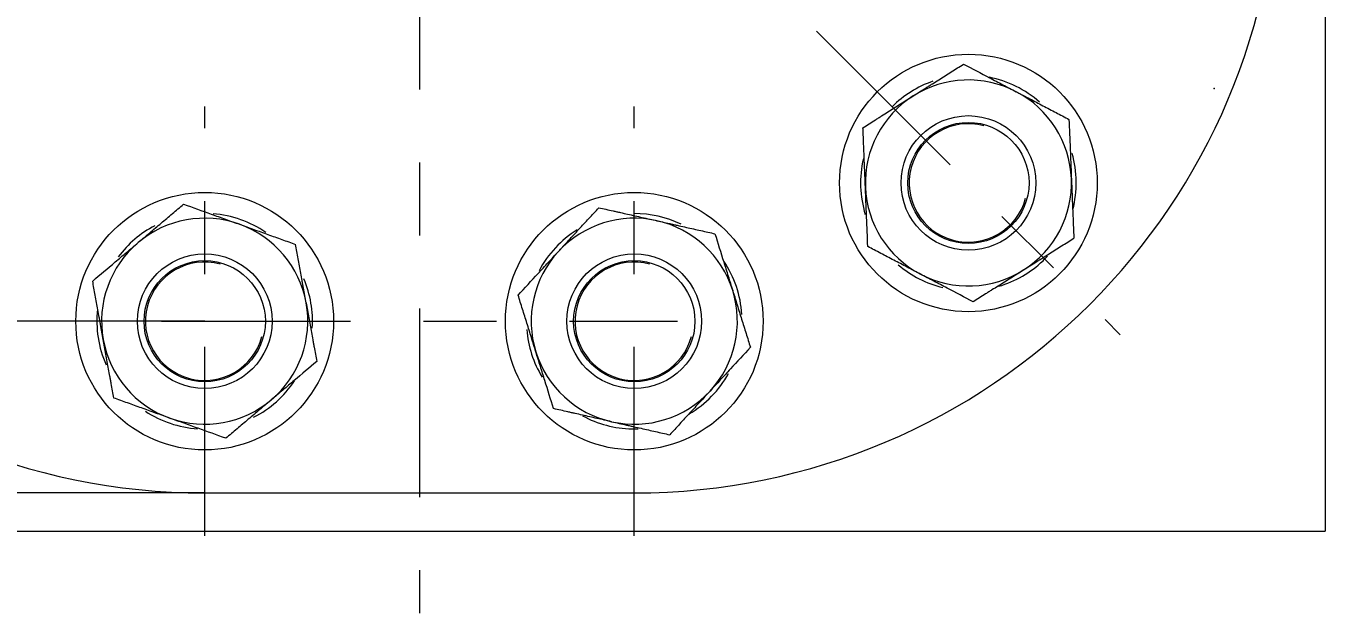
# Model space of a CAD drawing. Header units: millimetres. Extents: x 0 to 1675, y 0 to 1451.
# Drawn here: x 493.7 to 644.9, y 105.4 to 173.8 of the extents above; entities that cross this region are included whole.
import ezdxf

# ---------------------------------------------------------------- set-up
doc = ezdxf.new("R2010")
doc.units = ezdxf.units.MM
doc.header["$PDSIZE"] = -5
doc.linetypes.add('CENTER', pattern=[47.5, 22, -8.5, 8.5, -8.5])
doc.layers.add('171', color=7, linetype='Continuous', lineweight=18)
doc.layers.add('173', color=7, linetype='Continuous', lineweight=18)
doc.styles.add('宋体', font='')
doc.styles.get('宋体').set_extended_font_data('宋体')
doc.dimstyles.get("Standard").update_dxf_attribs({"dimtxt": 0.18, "dimasz": 0.18, "dimexe": 0.18, "dimexo": 0.0625, "dimgap": 0.09, "dimtad": 0, "dimtih": 1, "dimtoh": 1, "dimdec": 4, "dimzin": 0, "dimdsep": 46, "dimtxsty": 'Standard', "dimcen": 0.09, "dimdle": 0.36, "dimadec": 0, "dimazin": 0, "dimtfac": 1, "dimtdec": 4, "dimtofl": 0, "dimtmove": 0, "dimatfit": 3, "dimfxl": 1, "dimtolj": 1, "dimarcsym": 0})

# ---------------------------------------------------------------- blocks, each defined once
blk = doc.blocks.new('*X16')
at = {"layer": '171'}
for points in [[(404.59945, 261.36015), (401.932783, 261.36015), (403.266116, 269.36015)], [(401.932783, 127.36015), (404.59945, 127.36015), (403.266116, 119.36015)]]:
    blk.add_hatch(color=3, dxfattribs=at).paths.add_polyline_path(points, flags=0)
at = {"layer": '171', "color": 3, "linetype": 'Continuous', "lineweight": 18}
for p, q in [((514.530117, 269.36015), (399.266116, 269.36015)), ((403.266116, 261.36015), (403.266116, 127.36015)), ((514.530117, 119.36015), (399.266116, 119.36015))]:
    blk.add_line(p, q, dxfattribs=at)
at = {"layer": '171', "color": 3, "lineweight": 13, "insert": (394.166116, 187.67515), "char_height": 7, "width": 26.74860335, "attachment_point": 1, "rotation": 90, "style": '宋体'}
blk.add_mtext('150', dxfattribs=at)
blk = doc.blocks.new('*X17')
at = {"layer": '171'}
for points in [[(423.792135, 241.36015), (421.125469, 241.36015), (422.458802, 249.36015)], [(421.125469, 147.36015), (423.792135, 147.36015), (422.458802, 139.36015)]]:
    blk.add_hatch(color=3, dxfattribs=at).paths.add_polyline_path(points, flags=0)
at = {"layer": '171', "color": 3, "linetype": 'Continuous', "lineweight": 18}
for p, q in [((514.530117, 249.36015), (418.458802, 249.36015)), ((422.458802, 241.36015), (422.458802, 147.36015)), ((514.530117, 139.36015), (418.458802, 139.36015))]:
    blk.add_line(p, q, dxfattribs=at)
at = {"layer": '171', "color": 3, "lineweight": 13, "insert": (413.358802, 187.67515), "char_height": 7, "width": 26.74860335, "attachment_point": 1, "rotation": 90, "style": '宋体'}
blk.add_mtext('110', dxfattribs=at)

msp = doc.modelspace()

# ---------------------------------------------------------------- linework, layer by layer
at = {"layer": '171', "color": 1, "linetype": 'CENTER', "lineweight": 18}
for p, q in [((539.53012, 283.36015), (539.53012, 105.3602)), ((585.74332, 173.14695), (621.09866, 137.79161)), ((514.53012, 114.36015), (514.53012, 164.36015)), ((564.53012, 114.36015), (564.53012, 164.36015)), ((509.50357, 139.36015), (569.55666, 139.36015))]:
    msp.add_line(p, q, dxfattribs=at)
at = {"layer": '171', "color": 7, "linetype": 'Continuous', "lineweight": 18}
msp.add_line((514.53012, 119.36015), (564.53012, 119.36015), dxfattribs=at)
for centre, radius in [((603.42099, 155.46928), 15), ((603.42099, 155.46928), 7.841), ((603.42099, 155.46928), 7.0569), ((514.53012, 139.36015), 15), ((564.53012, 139.36015), 15), ((514.53012, 139.36015), 7.841), ((564.53012, 139.36015), 7.841), ((514.53012, 139.36015), 7.0569), ((564.53012, 139.36015), 7.0569)]:
    msp.add_circle(centre, radius, dxfattribs=at)
for centre, radius, start, end in [((514.53012, 194.36015), 75, 90, 270), ((564.53012, 194.36015), 75, 270, 90), ((603.42099, 155.46928), 12.55, 109.29896, 135.004889), ((603.42099, 155.46928), 12, 62.325897, 122.325897), ((603.42099, 155.46928), 12.55, 48.659471, 78.877903), ((603.42099, 155.46928), 12, 122.325897, 182.325897), ((603.42099, 155.46928), 12, 2.325897, 62.325897), ((603.42099, 155.46928), 12.55, 345.670633, 15.921923), ((603.42099, 155.46928), 12.55, 167.003131, 197.013463), ((603.42099, 155.46928), 12, 302.325897, 2.325897), ((603.42099, 155.46928), 12, 182.325897, 242.325897), ((514.53012, 139.36015), 12, 70.233627, 130.233627), ((514.53012, 139.36015), 12.55, 55.506992, 85.521432), ((564.53012, 139.36015), 12, 77.325897, 137.325897), ((564.53012, 139.36015), 12.55, 64.29896, 90.004889), ((514.53012, 139.36015), 12.55, 117.551072, 143.294163), ((514.53012, 139.36015), 12, 10.233627, 70.233627), ((564.53012, 139.36015), 12.55, 122.003131, 152.013463), ((564.53012, 139.36015), 12, 17.325897, 77.325897), ((514.53012, 139.36015), 12, 130.233627, 190.233627), ((564.53012, 139.36015), 12, 137.325897, 197.325897), ((564.53012, 139.36015), 12.55, 3.659471, 33.877903), ((603.42099, 155.46928), 12.55, 229.455288, 256.283867), ((603.42099, 155.46928), 12, 242.325897, 302.325897), ((603.42099, 155.46928), 12.55, 286.370867, 313.796367), ((514.53012, 139.36015), 12.55, 356.354287, 23.088549), ((564.53012, 139.36015), 12, 317.325897, 17.325897), ((514.53012, 139.36015), 12.55, 173.637168, 203.870652), ((514.53012, 139.36015), 12, 310.233627, 10.233627), ((564.53012, 139.36015), 12.55, 184.455288, 211.283867), ((514.53012, 139.36015), 12, 190.233627, 250.233627), ((564.53012, 139.36015), 12, 197.325897, 257.325897), ((564.53012, 139.36015), 12.55, 300.670633, 330.921923), ((514.53012, 139.36015), 12.55, 296.998966, 326.372703), ((514.53012, 139.36015), 12, 250.233627, 310.233627), ((564.53012, 139.36015), 12, 257.325897, 317.325897), ((514.53012, 139.36015), 12.55, 236.606707, 266.177584), ((564.53012, 139.36015), 12.55, 241.370867, 268.796367)]:
    msp.add_arc(centre, radius, start, end, dxfattribs=at)
at = {"layer": '171', "color": 3, "linetype": 'Continuous', "lineweight": 13}
for centre in [(603.42099, 155.46928), (514.53012, 139.36015), (564.53012, 139.36015)]:
    msp.add_arc(centre, 6.8985, 75, 345, dxfattribs=at)
at = {"layer": '171', "color": 7, "linetype": 'Continuous', "lineweight": 18}
for centre, major_axis, start_param, end_param in [((603.42099, 155.46928), (-8.9757, 8.77151), 3.109080157, 3.166777636), ((564.53012, 139.36015), (12.55, 0), 4.691381626, 4.749079112)]:
    msp.add_ellipse(centre, major_axis=major_axis, ratio=1, start_param=start_param, end_param=end_param, dxfattribs=at)
for points, knots in [([(597.00418, 165.60952), (597.49913, 165.92273), (597.99566, 166.23694), (598.55602, 166.59154), (598.61834, 166.63097), (598.74277, 166.70971), (598.92916, 166.82766), (599.36233, 167.10178), (599.73076, 167.33492), (600.46408, 167.79897), (600.94827, 168.10537), (601.90889, 168.71325), (602.38533, 169.01475), (602.85865, 169.31427)], [0, 0, 0, 0, 1.732050808, 1.732050808, 1.948557159, 1.948557159, 2.165063509, 2.598076211, 3.464101615, 3.464101615, 5.196152423, 5.196152423, 6.92820323, 6.92820323, 6.92820323, 6.92820323]), ([(602.85865, 169.31427), (603.86236, 168.78789), (604.8734, 168.25766), (606.40582, 167.45401), (606.91927, 167.18473), (607.95217, 166.64304), (608.47163, 166.37063), (608.99429, 166.09652)], [0, 0, 0, 0, 3.464101615, 3.464101615, 5.196152423, 5.196152423, 6.92820323, 6.92820323, 6.92820323, 6.92820323]), ([(591.14971, 161.90477), (591.6258, 162.20605), (592.10626, 162.51009), (592.71375, 162.89451), (592.83542, 162.9715), (593.07882, 163.12553), (593.44415, 163.35671), (593.81018, 163.58834), (594.54325, 164.05223), (595.03332, 164.36235), (596.01645, 164.98448), (596.50952, 165.2965), (597.00418, 165.60952)], [0, 0, 0, 0, 1.732050808, 1.732050808, 2.165063509, 2.165063509, 2.598076211, 3.464101615, 3.464101615, 5.196152423, 5.196152423, 6.92820323, 6.92820323, 6.92820323, 6.92820323]), ([(608.99429, 166.09652), (609.12447, 166.02825), (609.25485, 165.95988), (609.45071, 165.85716), (609.51602, 165.82291), (609.64647, 165.7545), (609.9723, 165.58362), (610.29672, 165.41348), (611.07275, 165.00651), (611.58664, 164.737), (612.60833, 164.20119), (613.11614, 163.93488), (614.12664, 163.40494), (614.62933, 163.14131), (615.12993, 162.87877)], [0, 0, 0, 0, 0.433012702, 0.433012702, 0.649519053, 0.649519053, 0.866025404, 1.732050808, 1.732050808, 3.464101615, 3.464101615, 5.196152423, 5.196152423, 6.92820323, 6.92820323, 6.92820323, 6.92820323]), ([(591.43088, 154.98228), (591.42491, 155.12915), (591.41894, 155.27624), (591.40996, 155.49723), (591.40697, 155.57092), (591.40099, 155.71809), (591.38606, 156.08571), (591.37119, 156.45174), (591.33563, 157.32728), (591.31208, 157.90707), (591.26526, 159.05979), (591.24199, 159.63272), (591.19568, 160.77281), (591.17265, 161.33997), (591.14971, 161.90477)], [0, 0, 0, 0, 0.433012702, 0.433012702, 0.649519053, 0.649519053, 0.866025404, 1.732050808, 1.732050808, 3.464101615, 3.464101615, 5.196152423, 5.196152423, 6.92820323, 6.92820323, 6.92820323, 6.92820323]), ([(615.12993, 162.87877), (615.17593, 161.74634), (615.22226, 160.60564), (615.29249, 158.87671), (615.31601, 158.29741), (615.36335, 157.13204), (615.38715, 156.54597), (615.4111, 155.95628)], [0, 0, 0, 0, 3.464101615, 3.464101615, 5.196152423, 5.196152423, 6.92820323, 6.92820323, 6.92820323, 6.92820323]), ([(615.4111, 155.95628), (615.41707, 155.80941), (615.42304, 155.66231), (615.43202, 155.44133), (615.43501, 155.36764), (615.44099, 155.22046), (615.45592, 154.85284), (615.47079, 154.48682), (615.50635, 153.61127), (615.5299, 153.03148), (615.57672, 151.87877), (615.59999, 151.30584), (615.6463, 150.16575), (615.66933, 149.59858), (615.69227, 149.03378)], [0, 0, 0, 0, 0.433012702, 0.433012702, 0.649519053, 0.649519053, 0.866025404, 1.732050808, 1.732050808, 3.464101615, 3.464101615, 5.196152423, 5.196152423, 6.92820323, 6.92820323, 6.92820323, 6.92820323]), ([(591.71205, 148.05978), (591.66605, 149.19221), (591.61972, 150.33291), (591.54949, 152.06185), (591.52597, 152.64115), (591.47863, 153.80651), (591.45483, 154.39258), (591.43088, 154.98228)], [0, 0, 0, 0, 3.464101615, 3.464101615, 5.196152423, 5.196152423, 6.92820323, 6.92820323, 6.92820323, 6.92820323]), ([(506.77925, 148.52116), (506.89146, 148.6161), (507.00385, 148.71119), (507.17269, 148.85404), (507.22899, 148.90167), (507.34144, 148.99681), (507.62232, 149.23446), (507.90198, 149.47107), (508.57094, 150.03706), (509.01393, 150.41185), (509.89465, 151.15701), (510.3324, 151.52738), (511.20348, 152.26438), (511.63682, 152.63101), (512.06836, 152.99612)], [0, 0, 0, 0, 0.433012702, 0.433012702, 0.649519053, 0.649519053, 0.866025404, 1.732050808, 1.732050808, 3.464101615, 3.464101615, 5.196152423, 5.196152423, 6.92820323, 6.92820323, 6.92820323, 6.92820323]), ([(512.06836, 152.99612), (513.13494, 152.61284), (514.20932, 152.22675), (515.83772, 151.64156), (516.38334, 151.44549), (517.48095, 151.05106), (518.03294, 150.85269), (518.58834, 150.6531)], [0, 0, 0, 0, 3.464101615, 3.464101615, 5.196152423, 5.196152423, 6.92820323, 6.92820323, 6.92820323, 6.92820323]), ([(555.70746, 147.49408), (555.8071, 147.60215), (555.90689, 147.71039), (556.0568, 147.87299), (556.10679, 147.92722), (556.20663, 148.03551), (556.45602, 148.30602), (556.70433, 148.57535), (557.29828, 149.2196), (557.6916, 149.64622), (558.47359, 150.49442), (558.86226, 150.916), (559.63568, 151.75491), (560.02044, 152.17224), (560.40359, 152.58784)], [0, 0, 0, 0, 0.433012702, 0.433012702, 0.649519053, 0.649519053, 0.866025404, 1.732050808, 1.732050808, 3.464101615, 3.464101615, 5.196152423, 5.196152423, 6.92820323, 6.92820323, 6.92820323, 6.92820323]), ([(560.40359, 152.58784), (560.95327, 152.46423), (561.508, 152.33948), (562.20939, 152.18174), (562.34987, 152.15015), (562.63089, 152.08695), (563.05268, 151.9921), (563.47529, 151.89706), (564.32167, 151.70672), (564.88749, 151.57948), (566.02258, 151.32421), (566.59187, 151.19619), (567.16298, 151.06776)], [0, 0, 0, 0, 1.732050808, 1.732050808, 2.165063509, 2.165063509, 2.598076211, 3.464101615, 3.464101615, 5.196152423, 5.196152423, 6.92820323, 6.92820323, 6.92820323, 6.92820323]), ([(518.58834, 150.6531), (518.72668, 150.60339), (518.86522, 150.55361), (519.07335, 150.47881), (519.14276, 150.45387), (519.28138, 150.40406), (519.62762, 150.27963), (519.97236, 150.15574), (520.797, 149.8594), (521.34308, 149.66316), (522.42877, 149.27301), (522.96839, 149.07909), (524.04219, 148.69321), (524.57637, 148.50125), (525.10833, 148.31008)], [0, 0, 0, 0, 0.433012702, 0.433012702, 0.649519053, 0.649519053, 0.866025404, 1.732050808, 1.732050808, 3.464101615, 3.464101615, 5.196152423, 5.196152423, 6.92820323, 6.92820323, 6.92820323, 6.92820323]), ([(567.16298, 151.06776), (567.73443, 150.93925), (568.30771, 150.81032), (568.95469, 150.66483), (569.02664, 150.64865), (569.1703, 150.61634), (569.3855, 150.56794), (569.88563, 150.45547), (570.311, 150.35981), (571.15767, 150.16941), (571.7167, 150.04369), (572.82581, 149.79427), (573.37589, 149.67057), (573.92237, 149.54767)], [0, 0, 0, 0, 1.732050808, 1.732050808, 1.948557159, 1.948557159, 2.165063509, 2.598076211, 3.464101615, 3.464101615, 5.196152423, 5.196152423, 6.92820323, 6.92820323, 6.92820323, 6.92820323]), ([(501.49014, 144.04619), (502.35537, 144.77823), (503.22692, 145.51563), (504.5479, 146.63328), (504.99052, 147.00776), (505.88091, 147.7611), (506.32869, 148.13995), (506.77925, 148.52116)], [0, 0, 0, 0, 3.464101615, 3.464101615, 5.196152423, 5.196152423, 6.92820323, 6.92820323, 6.92820323, 6.92820323]), ([(526.33921, 141.4921), (526.23515, 142.0685), (526.13076, 142.64676), (526.01295, 143.29934), (525.99984, 143.37192), (525.97368, 143.51682), (525.93449, 143.73389), (525.84342, 144.23835), (525.76596, 144.66741), (525.61178, 145.52142), (525.50998, 146.0853), (525.30802, 147.20402), (525.20785, 147.75887), (525.10833, 148.31008)], [0, 0, 0, 0, 1.732050808, 1.732050808, 1.948557159, 1.948557159, 2.165063509, 2.598076211, 3.464101615, 3.464101615, 5.196152423, 5.196152423, 6.92820323, 6.92820323, 6.92820323, 6.92820323]), ([(573.92237, 149.54767), (574.25989, 148.46573), (574.59988, 147.37589), (575.11519, 145.72404), (575.28785, 145.17057), (575.63519, 144.05717), (575.80987, 143.49723), (575.98563, 142.93383)], [0, 0, 0, 0, 3.464101615, 3.464101615, 5.196152423, 5.196152423, 6.92820323, 6.92820323, 6.92820323, 6.92820323]), ([(609.8378, 145.32903), (610.33275, 145.64224), (610.82928, 145.95645), (611.38965, 146.31105), (611.45196, 146.35049), (611.57639, 146.42923), (611.76278, 146.54718), (612.19596, 146.82129), (612.56438, 147.05443), (613.2977, 147.51848), (613.78189, 147.82488), (614.74252, 148.43277), (615.21896, 148.73426), (615.69227, 149.03378)], [0, 0, 0, 0, 1.732050808, 1.732050808, 1.948557159, 1.948557159, 2.165063509, 2.598076211, 3.464101615, 3.464101615, 5.196152423, 5.196152423, 6.92820323, 6.92820323, 6.92820323, 6.92820323]), ([(551.01134, 142.40032), (551.77956, 143.23359), (552.5534, 144.07295), (553.72629, 145.34515), (554.11928, 145.77141), (554.90984, 146.62892), (555.30742, 147.06017), (555.70746, 147.49408)], [0, 0, 0, 0, 3.464101615, 3.464101615, 5.196152423, 5.196152423, 6.92820323, 6.92820323, 6.92820323, 6.92820323]), ([(597.84769, 144.84203), (597.71751, 144.9103), (597.58713, 144.97868), (597.39127, 145.0814), (597.32596, 145.11565), (597.19551, 145.18406), (596.86968, 145.35494), (596.54525, 145.52508), (595.76923, 145.93205), (595.25534, 146.20155), (594.23365, 146.73736), (593.72584, 147.00367), (592.71534, 147.53362), (592.21265, 147.79725), (591.71205, 148.05978)], [0, 0, 0, 0, 0.433012702, 0.433012702, 0.649519053, 0.649519053, 0.866025404, 1.732050808, 1.732050808, 3.464101615, 3.464101615, 5.196152423, 5.196152423, 6.92820323, 6.92820323, 6.92820323, 6.92820323]), ([(609.8378, 145.32903), (609.34315, 145.01601), (608.85008, 144.70399), (607.86694, 144.08186), (607.37688, 143.77175), (606.64381, 143.30785), (606.27777, 143.07623), (605.91245, 142.84504), (605.66905, 142.69102), (605.54737, 142.61402), (604.93989, 142.2296), (604.45942, 141.92556), (603.98333, 141.62429)], [0, 0, 0, 0, 1.732050808, 1.732050808, 3.464101615, 3.464101615, 4.330127019, 4.763139721, 4.763139721, 5.196152423, 5.196152423, 6.92820323, 6.92820323, 6.92820323, 6.92820323]), ([(502.72102, 137.2282), (502.61696, 137.80461), (502.51256, 138.38286), (502.39475, 139.03544), (502.38165, 139.10802), (502.35549, 139.25293), (502.3163, 139.46999), (502.22523, 139.97446), (502.14777, 140.40351), (501.99359, 141.25753), (501.89179, 141.8214), (501.68982, 142.94012), (501.58965, 143.49497), (501.49014, 144.04619)], [0, 0, 0, 0, 1.732050808, 1.732050808, 1.948557159, 1.948557159, 2.165063509, 2.598076211, 3.464101615, 3.464101615, 5.196152423, 5.196152423, 6.92820323, 6.92820323, 6.92820323, 6.92820323]), ([(603.98333, 141.62429), (602.97962, 142.15067), (601.96858, 142.68089), (600.43616, 143.48455), (599.92271, 143.75382), (598.88981, 144.29551), (598.37035, 144.56793), (597.84769, 144.84203)], [0, 0, 0, 0, 3.464101615, 3.464101615, 5.196152423, 5.196152423, 6.92820323, 6.92820323, 6.92820323, 6.92820323]), ([(553.0746, 135.78647), (553.03083, 135.9268), (552.98698, 136.06734), (552.92112, 136.27846), (552.89916, 136.34887), (552.85529, 136.48948), (552.74572, 136.84071), (552.63663, 137.19042), (552.37567, 138.02692), (552.20286, 138.58086), (551.85929, 139.68218), (551.68853, 140.22957), (551.34872, 141.31883), (551.17968, 141.8607), (551.01134, 142.40032)], [0, 0, 0, 0, 0.433012702, 0.433012702, 0.649519053, 0.649519053, 0.866025404, 1.732050808, 1.732050808, 3.464101615, 3.464101615, 5.196152423, 5.196152423, 6.92820323, 6.92820323, 6.92820323, 6.92820323]), ([(575.98563, 142.93383), (576.02941, 142.7935), (576.07325, 142.65297), (576.13911, 142.44184), (576.16108, 142.37143), (576.20494, 142.23082), (576.31451, 141.87959), (576.42361, 141.52988), (576.68457, 140.69338), (576.85737, 140.13944), (577.20094, 139.03812), (577.37171, 138.49073), (577.71151, 137.40147), (577.88056, 136.8596), (578.0489, 136.31998)], [0, 0, 0, 0, 0.433012702, 0.433012702, 0.649519053, 0.649519053, 0.866025404, 1.732050808, 1.732050808, 3.464101615, 3.464101615, 5.196152423, 5.196152423, 6.92820323, 6.92820323, 6.92820323, 6.92820323]), ([(526.33921, 141.4921), (526.44321, 140.91603), (526.54688, 140.34181), (526.75358, 139.19688), (526.85661, 138.62616), (527.01074, 137.77244), (527.0877, 137.34617), (527.16451, 136.92072), (527.21568, 136.63726), (527.24126, 136.49556), (527.36898, 135.78809), (527.47, 135.22856), (527.5701, 134.67411)], [0, 0, 0, 0, 1.732050808, 1.732050808, 3.464101615, 3.464101615, 4.330127019, 4.763139721, 4.763139721, 5.196152423, 5.196152423, 6.92820323, 6.92820323, 6.92820323, 6.92820323]), ([(503.9519, 130.41022), (503.8518, 130.96466), (503.75079, 131.5242), (503.62307, 132.23167), (503.59748, 132.37336), (503.54631, 132.65682), (503.4695, 133.08227), (503.39254, 133.50855), (503.23842, 134.36227), (503.13538, 134.93298), (502.92868, 136.07792), (502.82502, 136.65214), (502.72102, 137.2282)], [0, 0, 0, 0, 1.732050808, 1.732050808, 2.165063509, 2.165063509, 2.598076211, 3.464101615, 3.464101615, 5.196152423, 5.196152423, 6.92820323, 6.92820323, 6.92820323, 6.92820323]), ([(578.0489, 136.31998), (577.28067, 135.48671), (576.50683, 134.64735), (575.33395, 133.37515), (574.94096, 132.94889), (574.15039, 132.09138), (573.75281, 131.66013), (573.35277, 131.22622)], [0, 0, 0, 0, 3.464101615, 3.464101615, 5.196152423, 5.196152423, 6.92820323, 6.92820323, 6.92820323, 6.92820323]), ([(527.5701, 134.67411), (526.70487, 133.94207), (525.83332, 133.20467), (524.51233, 132.08702), (524.06972, 131.71254), (523.17932, 130.9592), (522.73154, 130.58035), (522.28099, 130.19915)], [0, 0, 0, 0, 3.464101615, 3.464101615, 5.196152423, 5.196152423, 6.92820323, 6.92820323, 6.92820323, 6.92820323]), ([(555.13786, 129.17263), (554.80034, 130.25457), (554.46035, 131.34441), (553.94504, 132.99626), (553.77238, 133.54973), (553.42504, 134.66313), (553.25036, 135.22307), (553.0746, 135.78647)], [0, 0, 0, 0, 3.464101615, 3.464101615, 5.196152423, 5.196152423, 6.92820323, 6.92820323, 6.92820323, 6.92820323]), ([(510.47189, 128.0672), (510.33356, 128.11691), (510.19501, 128.1667), (509.98688, 128.24149), (509.91748, 128.26643), (509.77886, 128.31624), (509.43261, 128.44067), (509.08787, 128.56456), (508.26323, 128.8609), (507.71716, 129.05714), (506.63146, 129.44729), (506.09184, 129.64121), (505.01804, 130.02709), (504.48386, 130.21905), (503.9519, 130.41022)], [0, 0, 0, 0, 0.433012702, 0.433012702, 0.649519053, 0.649519053, 0.866025404, 1.732050808, 1.732050808, 3.464101615, 3.464101615, 5.196152423, 5.196152423, 6.92820323, 6.92820323, 6.92820323, 6.92820323]), ([(522.28099, 130.19915), (522.16877, 130.1042), (522.05638, 130.00911), (521.88754, 129.86626), (521.83124, 129.81863), (521.71879, 129.72349), (521.43791, 129.48584), (521.15825, 129.24923), (520.48929, 128.68324), (520.04631, 128.30845), (519.16558, 127.56329), (518.72783, 127.19292), (517.85675, 126.45592), (517.42341, 126.08929), (516.99188, 125.72418)], [0, 0, 0, 0, 0.433012702, 0.433012702, 0.649519053, 0.649519053, 0.866025404, 1.732050808, 1.732050808, 3.464101615, 3.464101615, 5.196152423, 5.196152423, 6.92820323, 6.92820323, 6.92820323, 6.92820323]), ([(573.35277, 131.22622), (573.25313, 131.11815), (573.15335, 131.00991), (573.00343, 130.84731), (572.95344, 130.79308), (572.8536, 130.68479), (572.60421, 130.41428), (572.35591, 130.14495), (571.76195, 129.5007), (571.36863, 129.07408), (570.58664, 128.22588), (570.19797, 127.8043), (569.42455, 126.96539), (569.0398, 126.54806), (568.65664, 126.13246)], [0, 0, 0, 0, 0.433012702, 0.433012702, 0.649519053, 0.649519053, 0.866025404, 1.732050808, 1.732050808, 3.464101615, 3.464101615, 5.196152423, 5.196152423, 6.92820323, 6.92820323, 6.92820323, 6.92820323]), ([(561.89725, 127.65254), (561.32614, 127.78098), (560.75686, 127.909), (559.62176, 128.16427), (559.05595, 128.29151), (558.20957, 128.48185), (557.78696, 128.57689), (557.36516, 128.67174), (557.08414, 128.73494), (556.94366, 128.76653), (556.24227, 128.92426), (555.68754, 129.04901), (555.13786, 129.17263)], [0, 0, 0, 0, 1.732050808, 1.732050808, 3.464101615, 3.464101615, 4.330127019, 4.763139721, 4.763139721, 5.196152423, 5.196152423, 6.92820323, 6.92820323, 6.92820323, 6.92820323]), ([(516.99188, 125.72418), (515.92529, 126.10747), (514.85092, 126.49355), (513.22251, 127.07874), (512.67689, 127.27481), (511.57929, 127.66924), (511.0273, 127.86761), (510.47189, 128.0672)], [0, 0, 0, 0, 3.464101615, 3.464101615, 5.196152423, 5.196152423, 6.92820323, 6.92820323, 6.92820323, 6.92820323]), ([(561.89725, 127.65254), (562.46871, 127.52403), (563.04199, 127.39511), (563.68896, 127.24962), (563.76092, 127.23344), (563.90458, 127.20113), (564.11978, 127.15273), (564.61991, 127.04026), (565.04527, 126.9446), (565.89195, 126.7542), (566.45098, 126.62848), (567.56008, 126.37906), (568.11017, 126.25535), (568.65664, 126.13246)], [0, 0, 0, 0, 1.732050808, 1.732050808, 1.948557159, 1.948557159, 2.165063509, 2.598076211, 3.464101615, 3.464101615, 5.196152423, 5.196152423, 6.92820323, 6.92820323, 6.92820323, 6.92820323])]:
    msp.add_open_spline(points, degree=3, knots=knots, dxfattribs=at)
at = {"layer": '171', "color": 5, "linetype": 'Continuous', "lineweight": 18}
msp.add_point((632.03012, 166.49233), dxfattribs=at)
at = {"layer": '173', "color": 35, "linetype": 'Continuous', "lineweight": 18}
for p in [(644.93119, 272.27502), (428.05384, 114.895)]:
    msp.add_line(p, (644.93119, 114.895), dxfattribs=at)

# ---------------------------------------------------------------- dimensions: what is measured, and where the dimension line sits
at = {"layer": '171', "color": 3, "linetype": 'Continuous', "lineweight": 13}
for base, p1, p2, picture, middle in [((403.26612, 119.36015), (514.53012, 269.36015), (514.53012, 119.36015), '*X16', (403.26612, 194.36015)), ((422.4588, 139.36015), (514.53012, 249.36015), (514.53012, 139.36015), '*X17', (422.4588, 194.36015))]:
    dim = msp.add_linear_dim(base=base, p1=p1, p2=p2, angle=90, dimstyle='Standard', override={"dimscale": 2, "dimtxt": 3.5, "dimasz": 4, "dimexe": 2, "dimexo": 0, "dimgap": 1.05, "dimtad": 1, "dimtih": 0, "dimtoh": 0, "dimdec": 1, "dimzin": 8, "dimtxsty": '宋体', "dimsah": 1, "dimdle": 8, "dimclrd": 3, "dimclre": 3, "dimclrt": 3, "dimtfac": 0.571429, "dimtdec": 2, "dimtofl": 1, "dimtzin": 8}, dxfattribs=at)
    dim.commit()
    dim.dimension.update_dxf_attribs({"geometry": picture, "text_midpoint": middle, "dimtype": 160})

doc.saveas('drawing.dxf')
